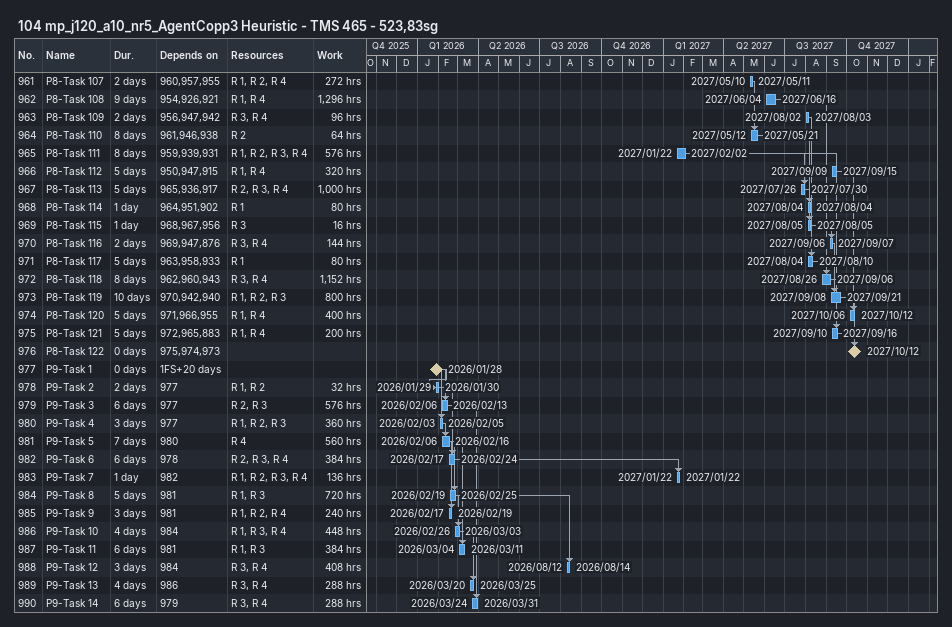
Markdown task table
104 mp_j120_a10_nr5_AgentCopp3 Heuristic - TMS 465 - 523,83sg

| ID | Task | Duration | Start | Finish | Predecessors | Resources | Work (h) |
|---|---|---|---|---|---|---|---|
| 961 | P8-Task 107 | 2d | 2027-05-10 | 2027-05-11 | 960, 957, 955 | R 1, R 2, R 4 | 272 |
| 962 | P8-Task 108 | 9d | 2027-06-04 | 2027-06-16 | 954, 926, 921 | R 1, R 4 | 1296 |
| 963 | P8-Task 109 | 2d | 2027-08-02 | 2027-08-03 | 956, 947, 942 | R 3, R 4 | 96 |
| 964 | P8-Task 110 | 8d | 2027-05-12 | 2027-05-21 | 961, 946, 938 | R 2 | 64 |
| 965 | P8-Task 111 | 8d | 2027-01-22 | 2027-02-02 | 959, 939, 931 | R 1, R 2, R 3, R 4 | 576 |
| 966 | P8-Task 112 | 5d | 2027-09-09 | 2027-09-15 | 950, 947, 915 | R 1, R 4 | 320 |
| 967 | P8-Task 113 | 5d | 2027-07-26 | 2027-07-30 | 965, 936, 917 | R 2, R 3, R 4 | 1000 |
| 968 | P8-Task 114 | 1d | 2027-08-04 | 2027-08-04 | 964, 951, 902 | R 1 | 80 |
| 969 | P8-Task 115 | 1d | 2027-08-05 | 2027-08-05 | 968, 967, 956 | R 3 | 16 |
| 970 | P8-Task 116 | 2d | 2027-09-06 | 2027-09-07 | 969, 947, 876 | R 3, R 4 | 144 |
| 971 | P8-Task 117 | 5d | 2027-08-04 | 2027-08-10 | 963, 958, 933 | R 1 | 80 |
| 972 | P8-Task 118 | 8d | 2027-08-26 | 2027-09-06 | 962, 960, 943 | R 3, R 4 | 1152 |
| 973 | P8-Task 119 | 10d | 2027-09-08 | 2027-09-21 | 970, 942, 940 | R 1, R 2, R 3 | 800 |
| 974 | P8-Task 120 | 5d | 2027-10-06 | 2027-10-12 | 971, 966, 955 | R 1, R 4 | 400 |
| 975 | P8-Task 121 | 5d | 2027-09-10 | 2027-09-16 | 972, 965, 883 | R 1, R 4 | 200 |
| 976 | P8-Task 122 | 0d | 2027-10-12 | 2027-10-12 | 975, 974, 973 |  |  |
| 977 | P9-Task 1 | 0d | 2026-01-28 | 2026-01-28 | 1FS+20d |  |  |
| 978 | P9-Task 2 | 2d | 2026-01-29 | 2026-01-30 | 977 | R 1, R 2 | 32 |
| 979 | P9-Task 3 | 6d | 2026-02-06 | 2026-02-13 | 977 | R 2, R 3 | 576 |
| 980 | P9-Task 4 | 3d | 2026-02-03 | 2026-02-05 | 977 | R 1, R 2, R 3 | 360 |
| 981 | P9-Task 5 | 7d | 2026-02-06 | 2026-02-16 | 980 | R 4 | 560 |
| 982 | P9-Task 6 | 6d | 2026-02-17 | 2026-02-24 | 978 | R 2, R 3, R 4 | 384 |
| 983 | P9-Task 7 | 1d | 2027-01-22 | 2027-01-22 | 982 | R 1, R 2, R 3, R 4 | 136 |
| 984 | P9-Task 8 | 5d | 2026-02-19 | 2026-02-25 | 981 | R 1, R 3 | 720 |
| 985 | P9-Task 9 | 3d | 2026-02-17 | 2026-02-19 | 981 | R 1, R 2, R 4 | 240 |
| 986 | P9-Task 10 | 4d | 2026-02-26 | 2026-03-03 | 984 | R 1, R 3, R 4 | 448 |
| 987 | P9-Task 11 | 6d | 2026-03-04 | 2026-03-11 | 981 | R 1, R 3 | 384 |
| 988 | P9-Task 12 | 3d | 2026-08-12 | 2026-08-14 | 984 | R 3, R 4 | 408 |
| 989 | P9-Task 13 | 4d | 2026-03-20 | 2026-03-25 | 986 | R 3, R 4 | 288 |
| 990 | P9-Task 14 | 6d | 2026-03-24 | 2026-03-31 | 979 | R 3, R 4 | 288 |
